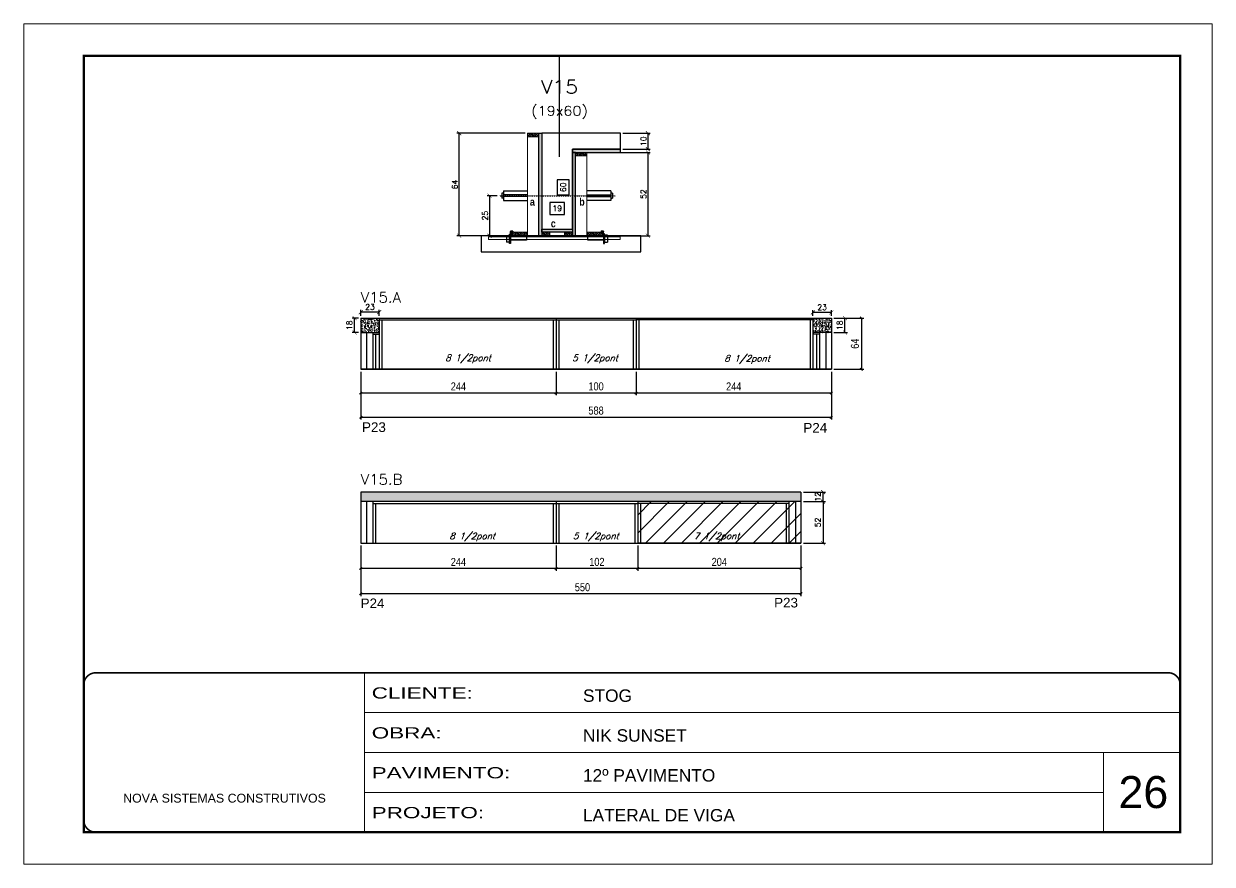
# Model space of a CAD drawing. Extents: x -10448 to -1189, y -11772 to 17235.
# Drawn here: x -8850 to -7365, y 8903 to 9953 of the extents above; entities that cross this region are included whole.
import ezdxf
from ezdxf.enums import TextEntityAlignment as Align

# ---------------------------------------------------------------- set-up
doc = ezdxf.new("R2010")
doc.units = 0
for name, pattern in [('CONTINUO', [0]), ('DASHED', [0.75, 0.5, -0.25]), ('HIDDEN', [0.375, 0.25, -0.125])]:
    doc.linetypes.add(name, pattern=pattern)
for name, color, linetype in [('5', 5, 'Continuous'), ('barrote', 251, 'Continuous'), ('COTA', 241, 'Continuous'), ('Cota Seção (2x)', 4, 'Continuous'), ('detalhes', 4, 'Continuous'), ('Painéis', 200, 'Continuous'), ('presilha', 1, 'Continuous'), ('Reaproveitamento', 251, 'Continuous'), ('SARR_2.2x7', 40, 'Continuous'), ('SARR_3.5x7', 81, 'Continuous'), ('TENSOR', 3, 'Continuous'), ('texto', 7, 'Continuous'), ('Texto de Titulo', 7, 'Continuous'), ('Texto Qtd Sarr', 242, 'Continuous')]:
    doc.layers.add(name, color=color, linetype=linetype)
for name, color, linetype, lineweight in [('CARIMBO', 255, 'Continuous', 9), ('CONCRETO', 251, 'Continuous', 25), ('Folhas', 255, 'Continuous', 9), ('Hachura', 251, 'Continuous', 9), ('Madeira', 126, 'Continuous', 18), ('SARRAFO DE PRESSAO', 251, 'DASHED', 9), ('SCO-___-LAJ', 2, 'Continuous', 0), ('Texto Seção', 7, 'Continuous', 15)]:
    doc.layers.add(name, color=color, linetype=linetype, lineweight=lineweight)
doc.styles.add('ARIAL', font='arial.ttf')
doc.styles.add('COTA TECNICA', font='techl___.ttf', dxfattribs={"height": 10})
doc.styles.add('REGUA-120', font='ROMANS.shx', dxfattribs={"height": 15})
doc.styles.add('Romans', font='romans.shx')
doc.styles.get("Standard").update_dxf_attribs({"font": 'arial.ttf'})
doc.styles.add('TECNICA', font='techb___.ttf', dxfattribs={"height": 10})
doc.styles.add('Tecnologia', font='')
doc.styles.get('Tecnologia').set_extended_font_data('Forgotten Futurist')
doc.dimstyles.new('Cota Paínel', dxfattribs={"dimtxt": 7, "dimasz": 5, "dimexe": 3, "dimexo": 3, "dimgap": 3, "dimtad": 1, "dimdec": 1, "dimzin": 12, "dimdsep": 46, "dimtxsty": 'Romans', "dimblk": 'ARCHTICK', "dimcen": 0, "dimclrd": 4, "dimclre": 4, "dimclrt": 1, "dimadec": 1, "dimazin": 3, "dimtfac": 1, "dimtdec": 1, "dimtmove": 0, "dimatfit": 3, "dimldrblk": 'OBLIQUE', "dimfxl": 1, "dimtolj": 1, "dimtzin": 12, "dimarcsym": 0})
doc.dimstyles.new('Cota Seção (2x)', dxfattribs={"dimtxt": 7, "dimasz": 5, "dimexe": 3, "dimexo": 3, "dimgap": 2, "dimtad": 3, "dimdec": 1, "dimlfac": 0.5, "dimzin": 12, "dimdsep": 46, "dimtxsty": 'Romans', "dimblk": 'ARCHTICK', "dimcen": 0, "dimclrd": 4, "dimclre": 4, "dimclrt": 1, "dimadec": 1, "dimazin": 3, "dimtfac": 1, "dimtdec": 1, "dimtmove": 0, "dimatfit": 3, "dimldrblk": 'OBLIQUE', "dimfxl": 1, "dimtolj": 1, "dimtzin": 12, "dimarcsym": 0})
doc.dimstyles.new('Cota Seção interna', dxfattribs={"dimtxt": 7, "dimasz": 6, "dimexe": 0.18, "dimexo": 2, "dimgap": -4, "dimtad": 3, "dimdec": 1, "dimlfac": 0.5, "dimzin": 12, "dimdsep": 46, "dimtxsty": 'Romans', "dimblk": 'ARCHTICK', "dimcen": 0.09, "dimse1": 1, "dimse2": 1, "dimsd1": 1, "dimsd2": 1, "dimclrd": 180, "dimclre": 5, "dimclrt": 1, "dimadec": 0, "dimazin": 3, "dimtfac": 1, "dimtdec": 1, "dimtofl": 0, "dimtmove": 0, "dimatfit": 3, "dimldrblk": 'ARCHTICK', "dimfxl": 1, "dimtolj": 1, "dimtzin": 0, "dimarcsym": 0})
doc.dimstyles.new('PAINEL', dxfattribs={"dimtxt": 10, "dimasz": 3, "dimexe": 3, "dimexo": 3, "dimgap": 3, "dimtad": 1, "dimdec": 1, "dimzin": 12, "dimdsep": 46, "dimtxsty": 'COTA TECNICA', "dimblk1": 'OBLIQUE', "dimblk2": 'OBLIQUE', "dimsah": 1, "dimcen": 0.9, "dimclrd": 4, "dimclre": 4, "dimclrt": 240, "dimadec": 1, "dimazin": 3, "dimtfac": 1, "dimtdec": 1, "dimtmove": 0, "dimatfit": 3, "dimfxl": 1, "dimtolj": 1, "dimtzin": 12, "dimarcsym": 0})

# ---------------------------------------------------------------- blocks, each defined once
blk = doc.blocks.new('9999999999')
at = {"color": 30, "linetype": 'CONTINUO'}
for p, q in [((98564.6, 34230.2), (98564.6, 34429.4)), ((98564.6, 34379.6), (99584, 34379.6)), ((98564.6, 34329.8), (99488, 34329.8)), ((99584, 34329.8), (99488, 34329.8)), ((99488, 34329.8), (99488, 34230.2)), ((98564.6, 34280), (99488, 34280))]:
    blk.add_line(p, q, dxfattribs=at)
at = {"color": 30, "linetype": 'CONTINUO', "const_width": 2}
blk.add_lwpolyline([(99584, 34230.2), (99584, 34414.4, 0.414214), (99569, 34429.4), (98229, 34429.4, 0.414214), (98214, 34414.4), (98214, 34245.2, 0.414214), (98229, 34230.2), (99584, 34230.2)], format="xyb", dxfattribs=at)
at = {"layer": 'Folhas'}
blk.add_lwpolyline([(98139, 34190.2), (99624, 34190.2), (99624, 35240.2), (98139, 35240.2)], close=True, dxfattribs=at)
at = {"layer": 'Folhas', "color": 30, "const_width": 3}
blk.add_lwpolyline([(98214, 34230.2), (99584, 34230.2), (99584, 35200.2), (98214, 35200.2)], close=True, dxfattribs=at)
at = {"color": 7, "linetype": 'Continuous', "ltscale": 5, "style": 'ARIAL'}
for s, height, p in [('STOG', 15.48, (98837.7, 34393.1)), ('NIK SUNSET', 15.48, (98837.7, 34343.3)), ('12º PAVIMENTO', 15.483, (98837.7, 34293.5)), ('NOVA SISTEMAS CONSTRUTIVOS', 11.059, (98263.2, 34267.2)), ('LATERAL DE VIGA', 15.483, (98837.7, 34243.7))]:
    blk.add_text(s, height=height, dxfattribs=at).set_placement(p)
at = {"layer": 'Folhas', "color": 7, "style": 'Tecnologia', "width": 1.5}
for s, p in [('CLIENTE:', (98573.7, 34397.2)), ('OBRA:', (98573.7, 34347.3)), ('PAVIMENTO:', (98573.7, 34297.5)), ('PROJETO:', (98573.7, 34247.7))]:
    blk.add_text(s, height=14, dxfattribs=at).set_placement(p)
blk = doc.blocks.new('_Oblique')
at = {"color": 0, "linetype": 'ByBlock', "lineweight": -2}
blk.add_line((-0.5, -0.5), (0.5, 0.5), dxfattribs=at)
blk = doc.blocks.new('*D673')
at = {"layer": 'COTA', "color": 4, "linetype": 'ByBlock', "lineweight": -2, "transparency": 16777216}
for p, q in [((-8428.7, 9518.1), (-8428.7, 9488.6)), ((-8184.7, 9518.1), (-8184.7, 9488.6)), ((-8428.7, 9491.6), (-8184.7, 9491.6))]:
    blk.add_line(p, q, dxfattribs=at)
at = {"layer": 'Defpoints', "color": 0, "linetype": 'ByBlock', "transparency": 16777216}
for p in [(-8428.7, 9521.1), (-8184.7, 9521.1), (-8184.7, 9491.6)]:
    blk.add_point(p, dxfattribs=at)
at = {"layer": 'COTA', "color": 4, "linetype": 'ByBlock', "lineweight": -2, "transparency": 16777216, "xscale": 3, "yscale": 3, "zscale": 3, "rotation": 180}
blk.add_blockref('_Oblique', (-8428.7, 9491.6), dxfattribs=at)
at = {"layer": 'COTA', "color": 4, "linetype": 'ByBlock', "lineweight": -2, "transparency": 16777216, "xscale": 3, "yscale": 3, "zscale": 3}
blk.add_blockref('_Oblique', (-8184.7, 9491.6), dxfattribs=at)
at = {"layer": 'COTA', "color": 240, "linetype": 'ByBlock', "transparency": 16777216, "insert": (-8306.7, 9499.7), "char_height": 10, "attachment_point": 5, "style": 'COTA TECNICA'}
blk.add_mtext('\\A1;244', dxfattribs=at)
blk = doc.blocks.new('*D674')
at = {"layer": 'COTA', "color": 4, "linetype": 'ByBlock', "lineweight": -2, "transparency": 16777216}
for p, q in [((-8184.7, 9518.1), (-8184.7, 9488.6)), ((-8084.7, 9518.1), (-8084.7, 9488.6)), ((-8184.7, 9491.6), (-8084.7, 9491.6))]:
    blk.add_line(p, q, dxfattribs=at)
at = {"layer": 'Defpoints', "color": 0, "linetype": 'ByBlock', "transparency": 16777216}
for p in [(-8184.7, 9521.1), (-8084.7, 9521.1), (-8084.7, 9491.6)]:
    blk.add_point(p, dxfattribs=at)
at = {"layer": 'COTA', "color": 4, "linetype": 'ByBlock', "lineweight": -2, "transparency": 16777216, "xscale": 3, "yscale": 3, "zscale": 3, "rotation": 180}
blk.add_blockref('_Oblique', (-8184.7, 9491.6), dxfattribs=at)
at = {"layer": 'COTA', "color": 4, "linetype": 'ByBlock', "lineweight": -2, "transparency": 16777216, "xscale": 3, "yscale": 3, "zscale": 3}
blk.add_blockref('_Oblique', (-8084.7, 9491.6), dxfattribs=at)
at = {"layer": 'COTA', "color": 240, "linetype": 'ByBlock', "transparency": 16777216, "insert": (-8134.7, 9499.7), "char_height": 10, "attachment_point": 5, "style": 'COTA TECNICA'}
blk.add_mtext('\\A1;100', dxfattribs=at)
blk = doc.blocks.new('*D675')
at = {"layer": 'COTA', "color": 4, "linetype": 'ByBlock', "lineweight": -2, "transparency": 16777216}
for p, q in [((-8084.7, 9518.1), (-8084.7, 9488.6)), ((-7840.7, 9518.1), (-7840.7, 9488.6)), ((-8084.7, 9491.6), (-7840.7, 9491.6))]:
    blk.add_line(p, q, dxfattribs=at)
at = {"layer": 'Defpoints', "color": 0, "linetype": 'ByBlock', "transparency": 16777216}
for p in [(-8084.7, 9521.1), (-7840.7, 9521.1), (-7840.7, 9491.6)]:
    blk.add_point(p, dxfattribs=at)
at = {"layer": 'COTA', "color": 4, "linetype": 'ByBlock', "lineweight": -2, "transparency": 16777216, "xscale": 3, "yscale": 3, "zscale": 3, "rotation": 180}
blk.add_blockref('_Oblique', (-8084.7, 9491.6), dxfattribs=at)
at = {"layer": 'COTA', "color": 4, "linetype": 'ByBlock', "lineweight": -2, "transparency": 16777216, "xscale": 3, "yscale": 3, "zscale": 3}
blk.add_blockref('_Oblique', (-7840.7, 9491.6), dxfattribs=at)
at = {"layer": 'COTA', "color": 240, "linetype": 'ByBlock', "transparency": 16777216, "insert": (-7962.7, 9499.7), "char_height": 10, "attachment_point": 5, "style": 'COTA TECNICA'}
blk.add_mtext('\\A1;244', dxfattribs=at)
blk = doc.blocks.new('*D676')
at = {"layer": 'COTA', "color": 4, "linetype": 'ByBlock', "lineweight": -2, "transparency": 16777216}
for p, q in [((-8082.7, 9300.8), (-8082.7, 9269.3)), ((-7878.7, 9300.8), (-7878.7, 9269.3)), ((-7878.7, 9272.3), (-8082.7, 9272.3))]:
    blk.add_line(p, q, dxfattribs=at)
at = {"layer": 'Defpoints', "color": 0, "linetype": 'ByBlock', "transparency": 16777216}
for p in [(-8082.7, 9303.8), (-7878.7, 9303.8), (-8082.7, 9272.3)]:
    blk.add_point(p, dxfattribs=at)
at = {"layer": 'COTA', "color": 4, "linetype": 'ByBlock', "lineweight": -2, "transparency": 16777216, "xscale": 3, "yscale": 3, "zscale": 3, "rotation": 180}
blk.add_blockref('_Oblique', (-8082.7, 9272.3), dxfattribs=at)
at = {"layer": 'COTA', "color": 4, "linetype": 'ByBlock', "lineweight": -2, "transparency": 16777216, "xscale": 3, "yscale": 3, "zscale": 3}
blk.add_blockref('_Oblique', (-7878.7, 9272.3), dxfattribs=at)
at = {"layer": 'COTA', "color": 240, "linetype": 'ByBlock', "transparency": 16777216, "insert": (-7980.7, 9280.4), "char_height": 10, "attachment_point": 5, "style": 'COTA TECNICA'}
blk.add_mtext('\\A1;204', dxfattribs=at)
blk = doc.blocks.new('*D670')
at = {"layer": 'COTA', "color": 4, "linetype": 'ByBlock', "lineweight": -2, "transparency": 16777216}
for p, q in [((-8428.7, 9300.8), (-8428.7, 9237.7)), ((-7878.7, 9300.8), (-7878.7, 9237.7)), ((-7878.7, 9240.7), (-8428.7, 9240.7))]:
    blk.add_line(p, q, dxfattribs=at)
at = {"layer": 'Defpoints', "color": 0, "linetype": 'ByBlock', "transparency": 16777216}
for p in [(-8428.7, 9303.8), (-7878.7, 9303.8), (-8428.7, 9240.7)]:
    blk.add_point(p, dxfattribs=at)
at = {"layer": 'COTA', "color": 4, "linetype": 'ByBlock', "lineweight": -2, "transparency": 16777216, "xscale": 3, "yscale": 3, "zscale": 3, "rotation": 180}
blk.add_blockref('_Oblique', (-8428.7, 9240.7), dxfattribs=at)
at = {"layer": 'COTA', "color": 4, "linetype": 'ByBlock', "lineweight": -2, "transparency": 16777216, "xscale": 3, "yscale": 3, "zscale": 3}
blk.add_blockref('_Oblique', (-7878.7, 9240.7), dxfattribs=at)
at = {"layer": 'COTA', "color": 240, "linetype": 'ByBlock', "transparency": 16777216, "insert": (-8151.7, 9248.8), "char_height": 10, "attachment_point": 5, "style": 'COTA TECNICA'}
blk.add_mtext('\\A1;550', dxfattribs=at)
blk = doc.blocks.new('*D677')
at = {"layer": 'COTA', "color": 4, "linetype": 'ByBlock', "lineweight": -2, "transparency": 16777216}
for p, q in [((-8184.7, 9300.8), (-8184.7, 9269.3)), ((-8082.7, 9300.8), (-8082.7, 9269.3)), ((-8082.7, 9272.3), (-8184.7, 9272.3))]:
    blk.add_line(p, q, dxfattribs=at)
at = {"layer": 'Defpoints', "color": 0, "linetype": 'ByBlock', "transparency": 16777216}
for p in [(-8184.7, 9303.8), (-8082.7, 9303.8), (-8184.7, 9272.3)]:
    blk.add_point(p, dxfattribs=at)
at = {"layer": 'COTA', "color": 4, "linetype": 'ByBlock', "lineweight": -2, "transparency": 16777216, "xscale": 3, "yscale": 3, "zscale": 3, "rotation": 180}
blk.add_blockref('_Oblique', (-8184.7, 9272.3), dxfattribs=at)
at = {"layer": 'COTA', "color": 4, "linetype": 'ByBlock', "lineweight": -2, "transparency": 16777216, "xscale": 3, "yscale": 3, "zscale": 3}
blk.add_blockref('_Oblique', (-8082.7, 9272.3), dxfattribs=at)
at = {"layer": 'COTA', "color": 240, "linetype": 'ByBlock', "transparency": 16777216, "insert": (-8133.7, 9280.4), "char_height": 10, "attachment_point": 5, "style": 'COTA TECNICA'}
blk.add_mtext('\\A1;102', dxfattribs=at)
blk = doc.blocks.new('*D678')
at = {"layer": 'COTA', "color": 4, "linetype": 'ByBlock', "lineweight": -2, "transparency": 16777216}
for p, q in [((-8428.7, 9300.8), (-8428.7, 9269.3)), ((-8184.7, 9300.8), (-8184.7, 9269.3)), ((-8184.7, 9272.3), (-8428.7, 9272.3))]:
    blk.add_line(p, q, dxfattribs=at)
at = {"layer": 'Defpoints', "color": 0, "linetype": 'ByBlock', "transparency": 16777216}
for p in [(-8428.7, 9303.8), (-8184.7, 9303.8), (-8428.7, 9272.3)]:
    blk.add_point(p, dxfattribs=at)
at = {"layer": 'COTA', "color": 4, "linetype": 'ByBlock', "lineweight": -2, "transparency": 16777216, "xscale": 3, "yscale": 3, "zscale": 3, "rotation": 180}
blk.add_blockref('_Oblique', (-8428.7, 9272.3), dxfattribs=at)
at = {"layer": 'COTA', "color": 4, "linetype": 'ByBlock', "lineweight": -2, "transparency": 16777216, "xscale": 3, "yscale": 3, "zscale": 3}
blk.add_blockref('_Oblique', (-8184.7, 9272.3), dxfattribs=at)
at = {"layer": 'COTA', "color": 240, "linetype": 'ByBlock', "transparency": 16777216, "insert": (-8306.7, 9280.4), "char_height": 10, "attachment_point": 5, "style": 'COTA TECNICA'}
blk.add_mtext('\\A1;244', dxfattribs=at)
blk = doc.blocks.new('_ArchTick')
at = {"color": 0, "linetype": 'ByBlock', "const_width": 0.15}
blk.add_lwpolyline([(-0.5, -0.5), (0.5, 0.5)], dxfattribs=at)
blk = doc.blocks.new('*D679')
at = {"layer": 'COTA', "color": 4, "lineweight": -2, "transparency": 16777216}
for p, q in [((-7875.7, 9355.8), (-7848.1, 9355.8)), ((-7851.1, 9355.8), (-7851.1, 9303.8)), ((-7875.7, 9303.8), (-7848.1, 9303.8))]:
    blk.add_line(p, q, dxfattribs=at)
at = {"layer": 'Defpoints', "color": 0, "transparency": 16777216}
for p in [(-7878.7, 9355.8), (-7878.7, 9303.8), (-7851.1, 9303.8)]:
    blk.add_point(p, dxfattribs=at)
at = {"layer": 'COTA', "color": 4, "lineweight": -2, "transparency": 16777216, "xscale": 5, "yscale": 5, "zscale": 5}
for p, rotation in [((-7851.1, 9355.8), 90), ((-7851.1, 9303.8), 270)]:
    blk.add_blockref('_ArchTick', p, dxfattribs=dict(at, rotation=rotation))
at = {"layer": 'COTA', "color": 1, "transparency": 16777216, "insert": (-7857.6, 9329.8), "char_height": 7, "attachment_point": 5, "rotation": 90, "style": 'Romans'}
blk.add_mtext('\\A1;52', dxfattribs=at)
blk = doc.blocks.new('*D671')
at = {"layer": 'COTA', "color": 4, "linetype": 'ByBlock', "lineweight": -2, "transparency": 16777216}
for p, q in [((-7837.7, 9585.1), (-7800.1, 9585.1)), ((-7803.1, 9585.1), (-7803.1, 9521.1)), ((-7837.7, 9521.1), (-7800.1, 9521.1))]:
    blk.add_line(p, q, dxfattribs=at)
at = {"layer": 'Defpoints', "color": 0, "linetype": 'ByBlock', "transparency": 16777216}
for p in [(-7840.7, 9585.1), (-7840.7, 9521.1), (-7803.1, 9521.1)]:
    blk.add_point(p, dxfattribs=at)
at = {"layer": 'COTA', "color": 4, "linetype": 'ByBlock', "lineweight": -2, "transparency": 16777216, "xscale": 3, "yscale": 3, "zscale": 3}
for p, rotation in [((-7803.1, 9585.1), 90), ((-7803.1, 9521.1), 270)]:
    blk.add_blockref('_Oblique', p, dxfattribs=dict(at, rotation=rotation))
at = {"layer": 'COTA', "color": 240, "linetype": 'ByBlock', "transparency": 16777216, "insert": (-7811.2, 9553.1), "char_height": 10, "attachment_point": 5, "rotation": 90, "style": 'COTA TECNICA'}
blk.add_mtext('\\A1;64', dxfattribs=at)
blk = doc.blocks.new('*D672')
at = {"layer": 'COTA', "color": 4, "linetype": 'ByBlock', "lineweight": -2, "transparency": 16777216}
for p, q in [((-8428.7, 9518.1), (-8428.7, 9458.3)), ((-7840.7, 9518.1), (-7840.7, 9458.3)), ((-8428.7, 9461.3), (-7840.7, 9461.3))]:
    blk.add_line(p, q, dxfattribs=at)
at = {"layer": 'Defpoints', "color": 0, "linetype": 'ByBlock', "transparency": 16777216}
for p in [(-8428.7, 9521.1), (-7840.7, 9521.1), (-7840.7, 9461.3)]:
    blk.add_point(p, dxfattribs=at)
at = {"layer": 'COTA', "color": 4, "linetype": 'ByBlock', "lineweight": -2, "transparency": 16777216, "xscale": 3, "yscale": 3, "zscale": 3, "rotation": 180}
blk.add_blockref('_Oblique', (-8428.7, 9461.3), dxfattribs=at)
at = {"layer": 'COTA', "color": 4, "linetype": 'ByBlock', "lineweight": -2, "transparency": 16777216, "xscale": 3, "yscale": 3, "zscale": 3}
blk.add_blockref('_Oblique', (-7840.7, 9461.3), dxfattribs=at)
at = {"layer": 'COTA', "color": 240, "linetype": 'ByBlock', "transparency": 16777216, "insert": (-8134.7, 9469.5), "char_height": 10, "attachment_point": 5, "style": 'COTA TECNICA'}
blk.add_mtext('\\A1;588', dxfattribs=at)
blk = doc.blocks.new('titulo1')
at = {"layer": 'Defpoints', "color": 252, "linetype": 'HIDDEN', "ltscale": 2}
blk.add_line((0, 0), (0, 125), dxfattribs=at)
at = {"layer": 'Defpoints', "style": 'Romans', "oblique": 15}
blk.add_attdef('FOLHA', text='', height=10, dxfattribs=at).set_placement((0, 15.6), align=Align.MIDDLE_CENTER)
at = {"layer": 'Texto Qtd Sarr', "color": 3, "style": 'Romans', "oblique": 15}
for tag, height, p in [('TITULO', 17, (0, 71.4)), ('SEÇÃO', 12, (0, 41.5))]:
    blk.add_attdef(tag, text='', height=height, dxfattribs=at).set_placement(p, align=Align.MIDDLE_CENTER)
blk = doc.blocks.new('*D680')
at = {"layer": 'COTA', "color": 4, "lineweight": -2, "transparency": 16777216}
for p, q in [((-8223.3, 9816), (-8308.7, 9816)), ((-8305.7, 9688), (-8305.7, 9816)), ((-8243.3, 9688), (-8308.7, 9688))]:
    blk.add_line(p, q, dxfattribs=at)
at = {"layer": 'Defpoints', "color": 0, "transparency": 16777216}
for p in [(-8305.7, 9816), (-8220.3, 9816), (-8240.3, 9688)]:
    blk.add_point(p, dxfattribs=at)
at = {"layer": 'COTA', "color": 4, "lineweight": -2, "transparency": 16777216, "xscale": 5, "yscale": 5, "zscale": 5}
for p, rotation in [((-8305.7, 9816), 90), ((-8305.7, 9688), 270)]:
    blk.add_blockref('_ArchTick', p, dxfattribs=dict(at, rotation=rotation))
at = {"layer": 'COTA', "color": 1, "transparency": 16777216, "insert": (-8311.2, 9752), "char_height": 7, "attachment_point": 5, "rotation": 90, "style": 'Romans'}
blk.add_mtext('\\A1;64', dxfattribs=at)
blk = doc.blocks.new('*D681')
at = {"layer": 'Cota Seção (2x)', "color": 180, "lineweight": -2, "transparency": 16777216}
for p, q in [((-8168.3, 9758), (-8183.3, 9758)), ((-8183.3, 9758), (-8183.3, 9739)), ((-8168.3, 9739), (-8168.3, 9758)), ((-8183.3, 9739), (-8168.3, 9739))]:
    blk.add_line(p, q, dxfattribs=at)
at = {"layer": 'Defpoints', "color": 0, "transparency": 16777216}
for p in [(-8202.3, 9816), (-8164.3, 9816), (-8202.3, 9696)]:
    blk.add_point(p, dxfattribs=at)
at = {"layer": 'Cota Seção (2x)', "color": 1, "transparency": 16777216, "insert": (-8175.8, 9748.5), "char_height": 7, "attachment_point": 5, "rotation": 90, "style": 'Romans'}
blk.add_mtext('\\A1;60', dxfattribs=at)
blk = doc.blocks.new('*D682')
at = {"layer": 'COTA', "color": 4, "lineweight": -2, "transparency": 16777216}
for p, q in [((-8143.3, 9792), (-8066.9, 9792)), ((-8069.9, 9792), (-8069.9, 9688)), ((-8123.3, 9688), (-8066.9, 9688))]:
    blk.add_line(p, q, dxfattribs=at)
at = {"layer": 'Defpoints', "color": 0, "transparency": 16777216}
for p in [(-8146.3, 9792), (-8126.3, 9688), (-8069.9, 9688)]:
    blk.add_point(p, dxfattribs=at)
at = {"layer": 'COTA', "color": 4, "lineweight": -2, "transparency": 16777216, "xscale": 5, "yscale": 5, "zscale": 5}
for p, rotation in [((-8069.9, 9792), 90), ((-8069.9, 9688), 270)]:
    blk.add_blockref('_ArchTick', p, dxfattribs=dict(at, rotation=rotation))
at = {"layer": 'COTA', "color": 1, "transparency": 16777216, "insert": (-8075.4, 9740), "char_height": 7, "attachment_point": 5, "rotation": 90, "style": 'Romans'}
blk.add_mtext('\\A1;52', dxfattribs=at)
blk = doc.blocks.new('PRESILHA METÁLICA 1')
at = {"layer": 'presilha'}
for p, q in [((0, 13), (6, 13)), ((0, 13), (0, 0)), ((6, 0), (0, 0)), ((6, 15.5), (7.5, 15.5)), ((6, -2.5), (6, 15.5)), ((6, 13), (6, 0)), ((7.5, 10.6), (7.5, 19.9)), ((7.5, 15.5), (7.5, -2.5)), ((37.5, 4.1), (7.5, 4.1)), ((12, 21), (8.6, 21)), ((9, 11.6), (9, 18.9)), ((12, 19.5), (9.6, 19.5)), ((37.5, 11), (9.6, 11)), ((12, 21), (12, 19.5)), ((37.5, 11), (37.5, 4.1)), ((7.5, -2.5), (6, -2.5))]:
    blk.add_line(p, q, dxfattribs=at)
for centre, radius, start, end in [((8.6, 19.9), 1.14, 90, 180), ((9.6, 18.9), 0.57, 90, 180), ((9.6, 11.6), 0.57, 180, 270)]:
    blk.add_arc(centre, radius, start, end, dxfattribs=at)
blk = doc.blocks.new('*D684')
at = {"layer": 'COTA', "color": 4, "lineweight": -2, "transparency": 16777216}
for p, q in [((-8258.3, 9738), (-8270.9, 9738)), ((-8267.9, 9738), (-8267.9, 9688)), ((-8251.4, 9688), (-8270.9, 9688))]:
    blk.add_line(p, q, dxfattribs=at)
at = {"layer": 'Defpoints', "color": 0, "transparency": 16777216}
for p in [(-8255.3, 9738), (-8267.9, 9688), (-8248.4, 9688)]:
    blk.add_point(p, dxfattribs=at)
at = {"layer": 'COTA', "color": 4, "lineweight": -2, "transparency": 16777216, "xscale": 5, "yscale": 5, "zscale": 5}
for p, rotation in [((-8267.9, 9738), 90), ((-8267.9, 9688), 270)]:
    blk.add_blockref('_ArchTick', p, dxfattribs=dict(at, rotation=rotation))
at = {"layer": 'COTA', "color": 1, "transparency": 16777216, "insert": (-8273.4, 9713), "char_height": 7, "attachment_point": 5, "rotation": 90, "style": 'Romans'}
blk.add_mtext('\\A1;25', dxfattribs=at)
blk = doc.blocks.new('*D685')
at = {"layer": 'COTA', "color": 4, "lineweight": -2, "transparency": 16777216}
for p, q in [((-8101.3, 9816), (-8066.9, 9816)), ((-8069.9, 9816), (-8069.9, 9796)), ((-8101.3, 9796), (-8066.9, 9796))]:
    blk.add_line(p, q, dxfattribs=at)
at = {"layer": 'Defpoints', "color": 0, "transparency": 16777216}
for p in [(-8104.3, 9816), (-8104.3, 9796), (-8069.9, 9796)]:
    blk.add_point(p, dxfattribs=at)
at = {"layer": 'COTA', "color": 4, "lineweight": -2, "transparency": 16777216, "xscale": 5, "yscale": 5, "zscale": 5}
for p, rotation in [((-8069.9, 9816), 90), ((-8069.9, 9796), 270)]:
    blk.add_blockref('_ArchTick', p, dxfattribs=dict(at, rotation=rotation))
at = {"layer": 'COTA', "color": 1, "transparency": 16777216, "insert": (-8075.4, 9806), "char_height": 7, "attachment_point": 5, "rotation": 90, "style": 'Romans'}
blk.add_mtext('\\A1;10', dxfattribs=at)
blk = doc.blocks.new('*D683')
at = {"layer": 'Cota Seção (2x)', "color": 180, "lineweight": -2, "transparency": 16777216}
for p, q in [((-8174.3, 9729.6), (-8192.3, 9729.6)), ((-8192.3, 9729.6), (-8192.3, 9714.6)), ((-8174.3, 9714.6), (-8174.3, 9729.6)), ((-8192.3, 9714.6), (-8174.3, 9714.6))]:
    blk.add_line(p, q, dxfattribs=at)
at = {"layer": 'Defpoints', "color": 0, "transparency": 16777216}
for p in [(-8202.3, 9710.6), (-8202.3, 9696), (-8164.3, 9696)]:
    blk.add_point(p, dxfattribs=at)
at = {"layer": 'Cota Seção (2x)', "color": 1, "transparency": 16777216, "insert": (-8183.3, 9722.1), "char_height": 7, "attachment_point": 5, "style": 'Romans'}
blk.add_mtext('\\A1;19', dxfattribs=at)
blk = doc.blocks.new('*D686')
at = {"layer": 'COTA', "color": 4, "lineweight": -2, "transparency": 16777216}
for p, q in [((-7875.7, 9367.8), (-7848.1, 9367.8)), ((-7875.7, 9355.8), (-7848.1, 9355.8)), ((-7851.1, 9355.8), (-7851.1, 9367.8))]:
    blk.add_line(p, q, dxfattribs=at)
at = {"layer": 'Defpoints', "color": 0, "transparency": 16777216}
for p in [(-7878.7, 9367.8), (-7878.7, 9355.8), (-7851.1, 9367.8)]:
    blk.add_point(p, dxfattribs=at)
at = {"layer": 'COTA', "color": 4, "lineweight": -2, "transparency": 16777216, "xscale": 5, "yscale": 5, "zscale": 5}
for p, rotation in [((-7851.1, 9367.8), 90), ((-7851.1, 9355.8), 270)]:
    blk.add_blockref('_ArchTick', p, dxfattribs=dict(at, rotation=rotation))
at = {"layer": 'COTA', "color": 1, "transparency": 16777216, "insert": (-7857.6, 9361.8), "char_height": 7, "attachment_point": 5, "rotation": 90, "style": 'Romans'}
blk.add_mtext('\\A1;12', dxfattribs=at)
blk = doc.blocks.new('*D687')
at = {"layer": 'COTA', "color": 4, "lineweight": -2, "transparency": 16777216}
for p, q in [((-8431.7, 9585.1), (-8439.4, 9585.1)), ((-8436.4, 9567.1), (-8436.4, 9585.1)), ((-8431.7, 9567.1), (-8439.4, 9567.1))]:
    blk.add_line(p, q, dxfattribs=at)
at = {"layer": 'Defpoints', "color": 0, "transparency": 16777216}
for p in [(-8436.4, 9585.1), (-8428.7, 9585.1), (-8428.7, 9567.1)]:
    blk.add_point(p, dxfattribs=at)
at = {"layer": 'COTA', "color": 4, "lineweight": -2, "transparency": 16777216, "xscale": 5, "yscale": 5, "zscale": 5}
for p, rotation in [((-8436.4, 9585.1), 90), ((-8436.4, 9567.1), 270)]:
    blk.add_blockref('_ArchTick', p, dxfattribs=dict(at, rotation=rotation))
at = {"layer": 'COTA', "color": 1, "transparency": 16777216, "insert": (-8442.9, 9576.1), "char_height": 7, "attachment_point": 5, "rotation": 90, "style": 'Romans'}
blk.add_mtext('\\A1;18', dxfattribs=at)
blk = doc.blocks.new('*D688')
at = {"layer": 'COTA', "color": 4, "lineweight": -2, "transparency": 16777216}
for p, q in [((-8428.7, 9588.1), (-8428.7, 9595.5)), ((-8405.7, 9588.1), (-8405.7, 9595.5)), ((-8405.7, 9592.5), (-8428.7, 9592.5))]:
    blk.add_line(p, q, dxfattribs=at)
at = {"layer": 'Defpoints', "color": 0, "transparency": 16777216}
for p in [(-8428.7, 9592.5), (-8428.7, 9585.1), (-8405.7, 9585.1)]:
    blk.add_point(p, dxfattribs=at)
at = {"layer": 'COTA', "color": 4, "lineweight": -2, "transparency": 16777216, "xscale": 5, "yscale": 5, "zscale": 5, "rotation": 180}
blk.add_blockref('_ArchTick', (-8428.7, 9592.5), dxfattribs=at)
at = {"layer": 'COTA', "color": 4, "lineweight": -2, "transparency": 16777216, "xscale": 5, "yscale": 5, "zscale": 5}
blk.add_blockref('_ArchTick', (-8405.7, 9592.5), dxfattribs=at)
at = {"layer": 'COTA', "color": 1, "transparency": 16777216, "insert": (-8417.2, 9599), "char_height": 7, "attachment_point": 5, "style": 'Romans'}
blk.add_mtext('\\A1;23', dxfattribs=at)
blk = doc.blocks.new('*D689')
at = {"layer": 'COTA', "color": 4, "lineweight": -2, "transparency": 16777216}
for p, q in [((-7863.7, 9588.1), (-7863.7, 9595.1)), ((-7840.7, 9588.1), (-7840.7, 9595.1)), ((-7840.7, 9592.1), (-7863.7, 9592.1))]:
    blk.add_line(p, q, dxfattribs=at)
at = {"layer": 'Defpoints', "color": 0, "transparency": 16777216}
for p in [(-7863.7, 9592.1), (-7863.7, 9585.1), (-7840.7, 9585.1)]:
    blk.add_point(p, dxfattribs=at)
at = {"layer": 'COTA', "color": 4, "lineweight": -2, "transparency": 16777216, "xscale": 5, "yscale": 5, "zscale": 5, "rotation": 180}
blk.add_blockref('_ArchTick', (-7863.7, 9592.1), dxfattribs=at)
at = {"layer": 'COTA', "color": 4, "lineweight": -2, "transparency": 16777216, "xscale": 5, "yscale": 5, "zscale": 5}
blk.add_blockref('_ArchTick', (-7840.7, 9592.1), dxfattribs=at)
at = {"layer": 'COTA', "color": 1, "transparency": 16777216, "insert": (-7852.2, 9598.6), "char_height": 7, "attachment_point": 5, "style": 'Romans'}
blk.add_mtext('\\A1;23', dxfattribs=at)
blk = doc.blocks.new('*D690')
at = {"layer": 'COTA', "color": 4, "lineweight": -2, "transparency": 16777216}
for p, q in [((-7837.7, 9585.1), (-7820.7, 9585.1)), ((-7823.7, 9567.1), (-7823.7, 9585.1)), ((-7837.7, 9567.1), (-7820.7, 9567.1))]:
    blk.add_line(p, q, dxfattribs=at)
at = {"layer": 'Defpoints', "color": 0, "transparency": 16777216}
for p in [(-7840.7, 9585.1), (-7823.7, 9585.1), (-7840.7, 9567.1)]:
    blk.add_point(p, dxfattribs=at)
at = {"layer": 'COTA', "color": 4, "lineweight": -2, "transparency": 16777216, "xscale": 5, "yscale": 5, "zscale": 5}
for p, rotation in [((-7823.7, 9585.1), 90), ((-7823.7, 9567.1), 270)]:
    blk.add_blockref('_ArchTick', p, dxfattribs=dict(at, rotation=rotation))
at = {"layer": 'COTA', "color": 1, "transparency": 16777216, "insert": (-7830.2, 9576.1), "char_height": 7, "attachment_point": 5, "rotation": 90, "style": 'Romans'}
blk.add_mtext('\\A1;18', dxfattribs=at)

msp = doc.modelspace()

# ---------------------------------------------------------------- hatches: boundary and pattern name
at = {"layer": 'COTA', "linetype": 'ByBlock'}
h = msp.add_hatch(dxfattribs=at)
h.set_pattern_fill('AR-CONC', color=256, scale=0.03)
h.paths.add_polyline_path([(-8405.68, 9585.09), (-8428.68, 9585.09), (-8428.68, 9567.09), (-8405.68, 9567.09)])
h = msp.add_hatch(dxfattribs=at)
h.set_pattern_fill('AR-CONC', color=256, scale=0.03)
h.paths.add_polyline_path([(-7863.68, 9585.09), (-7863.68, 9567.09), (-7840.68, 9567.09), (-7840.68, 9585.09)])
h = msp.add_hatch(dxfattribs=at)
h.set_pattern_fill('AR-CONC', color=256, scale=0.03)
h.paths.add_polyline_path([(-8082.68, 9355.8), (-7878.68, 9355.8), (-7878.68, 9367.8), (-8428.68, 9367.8), (-8428.68, 9355.8)])
at = {"layer": 'Hachura'}
h = msp.add_hatch(dxfattribs=at)
h.set_pattern_fill('ANSI31', color=256, scale=0.5, angle=90, style=0)
h.set_pattern_definition([(135, (-31070.9511, 18119.2501), (-1.12253202, -1.12253202), [])])
h.paths.add_polyline_path([(-8220.33, 9816.01), (-8220.33, 9811.61), (-8206.33, 9811.61), (-8206.33, 9816.01)])
h = msp.add_hatch(color=256, dxfattribs=at)
h.dxf.hatch_style = 1
h.paths.add_polyline_path([(-8206.33, 9816.01), (-8202.33, 9816.01), (-8202.33, 9688.01), (-8206.33, 9688.01)])
h = msp.add_hatch(color=256, dxfattribs=at)
h.dxf.hatch_style = 1
h.paths.add_polyline_path([(-8104.33, 9792.01), (-8104.33, 9796.01), (-8164.33, 9796.01), (-8164.33, 9792.01)])
h = msp.add_hatch(color=256, dxfattribs=at)
h.dxf.hatch_style = 1
h.paths.add_polyline_path([(-8160.33, 9792.01), (-8164.33, 9792.01), (-8164.33, 9688.01), (-8160.33, 9688.01)])
h = msp.add_hatch(dxfattribs=at)
h.set_pattern_fill('ANSI31', color=256, scale=0.5, angle=270, style=0)
h.set_pattern_definition([(315, (14908.2892, 1306.7626), (1.12253202, 1.12253202), [])])
h.paths.add_polyline_path([(-8146.33, 9792.01), (-8146.33, 9787.61), (-8160.33, 9787.61), (-8160.33, 9792.01)])
h = msp.add_hatch(dxfattribs=at)
h.set_pattern_fill('ANSI31', color=256, scale=0.5, angle=270, style=0)
h.set_pattern_definition([(315, (14744.2892, 1458.3626), (1.12253202, 1.12253202), [])])
h.paths.add_polyline_path([(-8240.33, 9688.01), (-8240.33, 9692.41), (-8220.33, 9692.41), (-8220.33, 9688.01)])
h = msp.add_hatch(color=256, dxfattribs=at)
h.dxf.hatch_style = 1
h.paths.add_polyline_path([(-8202.33, 9692.41), (-8202.33, 9696.01), (-8164.33, 9696.01), (-8164.33, 9692.41)])
h = msp.add_hatch(dxfattribs=at)
h.set_pattern_fill('ANSI31', color=256, scale=0.5, angle=270, style=0)
h.set_pattern_definition([(315, (14754.2892, 1458.3626), (1.12253202, 1.12253202), [])])
h.paths.add_polyline_path([(-8202.33, 9688.01), (-8202.33, 9692.41), (-8192.33, 9692.41), (-8192.33, 9688.01)])
h = msp.add_hatch(dxfattribs=at)
h.set_pattern_fill('ANSI31', color=256, scale=0.5, angle=270, style=0)
h.set_pattern_definition([(315, (14730.2892, 1458.3626), (1.12253202, 1.12253202), [])])
h.paths.add_polyline_path([(-8174.33, 9688.01), (-8174.33, 9692.41), (-8164.33, 9692.41), (-8164.33, 9688.01)])
h = msp.add_hatch(dxfattribs=at)
h.set_pattern_fill('ANSI31', color=256, scale=0.5, angle=270, style=0)
h.set_pattern_definition([(315, (14764.2892, 1458.3626), (1.12253202, 1.12253202), [])])
h.paths.add_polyline_path([(-8126.33, 9688.01), (-8126.33, 9692.41), (-8146.33, 9692.41), (-8146.33, 9688.01)])
at = {"layer": 'Reaproveitamento'}
h = msp.add_hatch(dxfattribs=at)
h.set_pattern_fill('ANSI31', color=256, scale=5)
h.paths.add_polyline_path([(-8082.68, 9355.8), (-8082.68, 9303.8), (-7878.68, 9303.8), (-7878.68, 9355.8)])

# ---------------------------------------------------------------- linework, layer by layer
at = {"ltscale": 3}
for p, q in [((-8250.33, 9744), (-8250.33, 9732)), ((-8250.33, 9744), (-8220.33, 9744)), ((-8116.33, 9744), (-8146.33, 9744)), ((-8116.33, 9744), (-8116.33, 9732)), ((-8252.33, 9741), (-8252.33, 9735)), ((-8250.33, 9741), (-8252.33, 9741)), ((-8250.33, 9735), (-8252.33, 9735)), ((-8220.33, 9739), (-8250.33, 9739)), ((-8220.33, 9737), (-8250.33, 9737)), ((-8250.33, 9732), (-8220.33, 9732)), ((-8146.33, 9739), (-8116.33, 9739)), ((-8146.33, 9737), (-8116.33, 9737)), ((-8116.33, 9732), (-8146.33, 9732)), ((-8114.33, 9741), (-8116.33, 9741)), ((-8116.33, 9735), (-8114.33, 9735)), ((-8114.33, 9741), (-8114.33, 9735))]:
    msp.add_line(p, q, dxfattribs=at)
at = {"layer": 'barrote'}
msp.add_lwpolyline([(-8278.19, 9668.01), (-8078.6, 9668.01), (-8078.6, 9688.01), (-8278.19, 9688.01)], close=True, dxfattribs=at)
at = {"layer": 'CONCRETO'}
msp.add_lwpolyline([(-8104.33, 9796.01), (-8104.33, 9816.01), (-8202.33, 9816.01), (-8202.33, 9816.01), (-8202.33, 9816.01), (-8202.33, 9696.01), (-8164.33, 9696.01), (-8164.33, 9786.01), (-8164.33, 9796.01)], close=True, dxfattribs=at)
at = {"layer": 'COTA', "linetype": 'ByBlock'}
for p, q in [((-8428.68, 9585.09), (-7840.68, 9585.09)), ((-8428.68, 9585.09), (-8428.68, 9567.09)), ((-8428.68, 9585.09), (-8405.68, 9585.09)), ((-7863.68, 9585.09), (-7840.68, 9585.09)), ((-7840.68, 9585.09), (-7840.68, 9567.09)), ((-8428.68, 9367.8), (-8428.68, 9355.8)), ((-7878.68, 9367.8), (-8428.68, 9367.8)), ((-7878.68, 9367.8), (-7878.68, 9355.8))]:
    msp.add_line(p, q, dxfattribs=at)
at = {"layer": 'Madeira'}
for points in [[(-8220.33, 9816.01), (-8220.33, 9811.61), (-8206.33, 9811.61), (-8206.33, 9816.01)], [(-8220.33, 9688.01), (-8206.33, 9688.01), (-8206.33, 9816.01), (-8220.33, 9816.01)], [(-8146.33, 9792.01), (-8146.33, 9787.61), (-8160.33, 9787.61), (-8160.33, 9792.01)], [(-8146.33, 9792.01), (-8160.33, 9792.01), (-8160.33, 9688.01), (-8146.33, 9688.01)], [(-8240.33, 9688.01), (-8240.33, 9692.41), (-8220.33, 9692.41), (-8220.33, 9688.01)], [(-8202.33, 9688.01), (-8202.33, 9692.41), (-8192.33, 9692.41), (-8192.33, 9688.01)], [(-8174.33, 9688.01), (-8174.33, 9692.41), (-8164.33, 9692.41), (-8164.33, 9688.01)], [(-8126.33, 9688.01), (-8126.33, 9692.41), (-8146.33, 9692.41), (-8146.33, 9688.01)]]:
    msp.add_lwpolyline(points, close=True, dxfattribs=at)
at = {"layer": 'Painéis'}
for p, q in [((-8405.68, 9585.09), (-8405.68, 9567.09)), ((-8405.68, 9585.09), (-7863.68, 9585.09)), ((-8184.68, 9585.09), (-8184.68, 9521.09)), ((-8084.68, 9585.09), (-8084.68, 9521.09)), ((-7863.68, 9585.09), (-7863.68, 9567.09)), ((-8428.68, 9567.09), (-8405.68, 9567.09)), ((-8428.68, 9567.09), (-8428.68, 9521.09)), ((-7840.68, 9567.09), (-7863.68, 9567.09)), ((-7840.68, 9567.09), (-7840.68, 9521.09)), ((-7840.68, 9521.09), (-8428.68, 9521.09)), ((-8428.68, 9521.09), (-7840.68, 9521.09)), ((-8082.68, 9355.8), (-8428.68, 9355.8)), ((-8428.68, 9355.8), (-8428.68, 9303.8)), ((-8184.68, 9355.8), (-8184.68, 9303.8)), ((-7878.68, 9355.8), (-8082.68, 9355.8)), ((-8082.68, 9355.8), (-8082.68, 9303.8)), ((-7878.68, 9355.8), (-7878.68, 9303.8)), ((-8428.68, 9303.8), (-8082.68, 9303.8)), ((-7878.68, 9303.8), (-8082.68, 9303.8)), ((-8082.68, 9303.8), (-7878.68, 9303.8))]:
    msp.add_line(p, q, dxfattribs=at)
for points in [[(-8206.33, 9816.01), (-8202.33, 9816.01), (-8202.33, 9688.01), (-8206.33, 9688.01)], [(-8104.33, 9792.01), (-8104.33, 9796.01), (-8164.33, 9796.01), (-8164.33, 9792.01)], [(-8160.33, 9792.01), (-8164.33, 9792.01), (-8164.33, 9688.01), (-8160.33, 9688.01)], [(-8202.33, 9692.41), (-8202.33, 9696.01), (-8164.33, 9696.01), (-8164.33, 9692.41)]]:
    msp.add_lwpolyline(points, close=True, dxfattribs=at)
at = {"layer": 'SARR_2.2x7', "linetype": 'Continuous'}
for p, q in [((-8405.68, 9582.89), (-8184.68, 9582.89)), ((-8184.68, 9582.89), (-8084.68, 9582.89)), ((-7863.68, 9582.89), (-8084.68, 9582.89)), ((-8421.68, 9567.09), (-8421.68, 9521.09)), ((-8413.68, 9564.89), (-8405.68, 9564.89)), ((-7855.68, 9564.89), (-7863.68, 9564.89)), ((-7847.68, 9567.09), (-7847.68, 9521.09)), ((-8421.68, 9355.8), (-8421.68, 9303.8)), ((-7885.68, 9355.8), (-7885.68, 9303.8)), ((-8413.68, 9353.6), (-8184.68, 9353.6)), ((-8184.68, 9353.6), (-8082.68, 9353.6)), ((-7893.68, 9353.6), (-8082.68, 9353.6))]:
    msp.add_line(p, q, dxfattribs=at)
at = {"layer": 'SARR_3.5x7'}
for p, q in [((-8405.68, 9585.09), (-8405.68, 9521.09)), ((-8402.18, 9582.89), (-8402.18, 9521.09)), ((-8188.18, 9582.89), (-8188.18, 9521.09)), ((-8181.18, 9582.89), (-8181.18, 9521.09)), ((-8088.18, 9582.89), (-8088.18, 9521.09)), ((-8081.18, 9582.89), (-8081.18, 9521.09)), ((-7867.18, 9582.89), (-7867.18, 9521.09)), ((-7863.68, 9585.09), (-7863.68, 9521.09)), ((-8413.68, 9567.09), (-8413.68, 9521.09)), ((-8410.18, 9564.89), (-8410.18, 9521.09)), ((-7859.18, 9564.89), (-7859.18, 9521.09)), ((-7855.68, 9567.09), (-7855.68, 9521.09)), ((-8413.68, 9355.8), (-8413.68, 9303.8)), ((-8082.68, 9355.8), (-8082.68, 9303.8)), ((-7893.68, 9355.8), (-7893.68, 9303.8)), ((-8410.18, 9353.6), (-8410.18, 9303.8)), ((-8188.18, 9353.6), (-8188.18, 9303.8)), ((-8181.18, 9353.6), (-8181.18, 9303.8)), ((-8086.18, 9353.6), (-8086.18, 9303.8)), ((-8079.18, 9353.6), (-8079.18, 9303.8)), ((-7897.18, 9353.6), (-7897.18, 9303.8))]:
    msp.add_line(p, q, dxfattribs=at)
at = {"layer": 'SCO-___-LAJ', "color": 1}
msp.add_lwpolyline([(-8269.18, 9686.67), (-8104.75, 9686.67), (-8104.75, 9683.47), (-8269.18, 9683.47)], close=True, dxfattribs=at)
at = {"layer": 'TENSOR', "linetype": 'HIDDEN', "ltscale": 0.5}
msp.add_line((-8255.33, 9738), (-8111.03, 9738), dxfattribs=at)

# ---------------------------------------------------------------- block references
at = {"layer": 'presilha', "yscale": 0.6666666666666666, "zscale": 0.6666666666666666}
for p, xscale in [((-8246.71, 9679.79), 0.6666666666666666), ((-8120.33, 9680.04), -0.6666666666666666)]:
    msp.add_blockref('PRESILHA METÁLICA 1', p, dxfattribs=dict(at, xscale=xscale))
at = {"layer": 'SARRAFO DE PRESSAO', "color": 6, "linetype": 'ByBlock'}
msp.add_blockref('9999999999', (-106988.76, -25287.43), dxfattribs=at)
at = {"layer": 'Texto Seção'}
ref = msp.add_blockref('titulo1', (-8180.33, 9786.51), dxfattribs=at)
ref.add_attrib('TITULO', 'V15', dxfattribs={"layer": 'Texto de Titulo', "color": 7, "height": 17, "style": 'Romans', "width": 1.1}).set_placement((-8180.33, 9874.01), align=Align.MIDDLE_CENTER)
ref.add_attrib('SEÇÃO', '(19x60)', dxfattribs={"layer": 'Texto de Titulo', "color": 7, "height": 12, "style": 'Romans', "width": 1.1}).set_placement((-8180.33, 9844.01), align=Align.MIDDLE_CENTER)

# ---------------------------------------------------------------- texts
at = {"layer": '5', "linetype": 'Continuous'}
for s, rotation, p in [('P23', 0.00004, (-8427.15, 9442.85)), ('P24', 0.00004, (-7875.66, 9442.02)), ('P24', 359.99996, (-8428.88, 9222.74)), ('P23', 359.99996, (-7912.21, 9223.57))]:
    msp.add_text(s, height=12, rotation=rotation, dxfattribs=at).set_placement(p)
at = {"layer": 'CARIMBO', "style": 'ARIAL'}
msp.add_text('26', height=40, dxfattribs=at).set_placement((-7481.92, 8972.92))
at = {"layer": 'detalhes', "style": 'TECNICA'}
for s, p in [('a', (-8217.38, 9725.54)), ('b', (-8155.7, 9725.53)), ('c', (-8191.25, 9698.5))]:
    msp.add_text(s, height=9.6, dxfattribs=at).set_placement(p)
at = {"layer": 'texto', "color": 2, "char_height": 8, "attachment_point": 5, "style": 'Romans'}
for s, insert in [('{\\Q19;\\C256;8 1/2pont}', (-8294.58, 9534.07)), ('{\\Q19;\\C256;5 1/2pont}', (-8135.9, 9534.07)), ('{\\Q19;\\C256;8 1/2pont}', (-7945.98, 9533.37)), ('{\\Q19;\\C256;8 1/2pont}', (-8289.42, 9311.51)), ('{\\Q19;\\C256;5 1/2pont}', (-8134.94, 9311.51)), ('{\\Q19;\\C256;7 1/2pont}', (-7983.98, 9311.51))]:
    msp.add_mtext(s, dxfattribs=dict(at, insert=insert))
at = {"layer": 'Texto Seção', "style": 'REGUA-120', "width": 1.05}
for s, p in [('V15.A', (-8428.68, 9604.48)), ('V15.B', (-8428.68, 9376.99))]:
    msp.add_text(s, height=13, dxfattribs=at).set_placement(p)

# ---------------------------------------------------------------- dimensions: what is measured, and where the dimension line sits
at = {"layer": 'COTA'}
for base, p1, p2, dimstyle, picture, middle in [((-8305.7, 9816.01), (-8240.33, 9688.01), (-8220.33, 9816.01), 'Cota Seção (2x)', '*D680', (-8311.2, 9752.01)), ((-8069.87, 9796.01), (-8104.33, 9816.01), (-8104.33, 9796.01), 'Cota Seção (2x)', '*D685', (-8075.37, 9806.01)), ((-8069.87, 9688.01), (-8146.33, 9792.01), (-8126.33, 9688.01), 'Cota Seção (2x)', '*D682', (-8075.37, 9740.01)), ((-8267.86, 9688.01), (-8255.33, 9738), (-8248.44, 9688.01), 'Cota Seção (2x)', '*D684', (-8273.36, 9713)), ((-8436.37, 9585.09), (-8428.68, 9567.09), (-8428.68, 9585.09), 'Cota Paínel', '*D687', (-8442.87, 9576.09)), ((-7823.75, 9585.09), (-7840.68, 9567.09), (-7840.68, 9585.09), 'Cota Paínel', '*D690', (-7830.25, 9576.09)), ((-7851.08, 9303.8), (-7878.68, 9355.8), (-7878.68, 9303.8), 'Cota Paínel', '*D679', (-7857.58, 9329.8))]:
    dim = msp.add_linear_dim(base=base, p1=p1, p2=p2, angle=90, dimstyle=dimstyle, dxfattribs=at)
    dim.commit()
    dim.dimension.update_dxf_attribs({"geometry": picture, "text_midpoint": middle})
for base, p1, p2, picture, middle in [((-8428.68, 9592.52), (-8405.68, 9585.09), (-8428.68, 9585.09), '*D688', (-8417.18, 9599.02)), ((-7863.68, 9592.08), (-7840.68, 9585.09), (-7863.68, 9585.09), '*D689', (-7852.18, 9598.58))]:
    dim = msp.add_linear_dim(base=base, p1=p1, p2=p2, dimstyle='Cota Paínel', dxfattribs=at)
    dim.commit()
    dim.dimension.update_dxf_attribs({"geometry": picture, "text_midpoint": middle})
at = {"layer": 'COTA', "linetype": 'ByBlock'}
for base, p1, p2, angle, picture, middle in [((-7803.07, 9521.09), (-7840.68, 9585.09), (-7840.68, 9521.09), 90, '*D671', (-7811.17, 9553.09)), ((-8184.68, 9272.34), (-8082.68, 9303.8), (-8184.68, 9303.8), 180, '*D677', (-8133.68, 9280.44))]:
    dim = msp.add_linear_dim(base=base, p1=p1, p2=p2, angle=angle, dimstyle='PAINEL', dxfattribs=at)
    dim.commit()
    dim.dimension.update_dxf_attribs({"geometry": picture, "text_midpoint": middle})
for base, p2, picture, middle in [((-8184.68, 9491.62), (-8184.68, 9521.09), '*D673', (-8306.68, 9499.7)), ((-7840.68, 9461.34), (-7840.68, 9521.09), '*D672', (-8134.68, 9469.47))]:
    dim = msp.add_linear_dim(base=base, p1=(-8428.68, 9521.09), p2=p2, dimstyle='PAINEL', dxfattribs=at)
    dim.commit()
    dim.dimension.update_dxf_attribs({"geometry": picture, "text_midpoint": middle})
for base, p1, p2, picture, middle in [((-8084.68, 9491.62), (-8184.68, 9521.09), (-8084.68, 9521.09), '*D674', (-8134.68, 9499.72)), ((-7840.68, 9491.62), (-8084.68, 9521.09), (-7840.68, 9521.09), '*D675', (-7962.68, 9499.7))]:
    dim = msp.add_linear_dim(base=base, p1=p1, p2=p2, dimstyle='PAINEL', override={"dimtmove": 1}, dxfattribs=at)
    dim.commit()
    dim.dimension.update_dxf_attribs({"geometry": picture, "text_midpoint": middle})
at = {"layer": 'COTA'}
dim = msp.add_linear_dim(base=(-7851.08, 9367.8), p1=(-7878.68, 9355.8), p2=(-7878.68, 9367.8), angle=90, dimstyle='Cota Paínel', dxfattribs=at)
dim.commit()
dim.dimension.update_dxf_attribs({"geometry": '*D686', "text_midpoint": (-7851.08, 9361.8), "dimtype": 160})
at = {"layer": 'COTA', "linetype": 'ByBlock'}
dim = msp.add_linear_dim(base=(-8428.68, 9240.72), p1=(-7878.68, 9303.8), p2=(-8428.68, 9303.8), angle=180, dimstyle='PAINEL', dxfattribs=at)
dim.commit()
dim.dimension.update_dxf_attribs({"geometry": '*D670', "text_midpoint": (-8151.68, 9240.72), "dimtype": 160})
for base, p1, p2, picture, middle in [((-8428.68, 9272.34), (-8184.68, 9303.8), (-8428.68, 9303.8), '*D678', (-8306.68, 9280.41)), ((-8082.68, 9272.34), (-7878.68, 9303.8), (-8082.68, 9303.8), '*D676', (-7980.68, 9280.44))]:
    dim = msp.add_linear_dim(base=base, p1=p1, p2=p2, angle=180, dimstyle='PAINEL', override={"dimtmove": 1}, dxfattribs=at)
    dim.commit()
    dim.dimension.update_dxf_attribs({"geometry": picture, "text_midpoint": middle})
at = {"layer": 'Cota Seção (2x)'}
dim = msp.add_linear_dim(base=(-8164.33, 9816.01), p1=(-8202.33, 9696.01), p2=(-8202.33, 9816.01), angle=90, dimstyle='Cota Seção interna', dxfattribs=at)
dim.commit()
dim.dimension.update_dxf_attribs({"geometry": '*D681', "text_midpoint": (-8164.33, 9748.47), "dimtype": 160})
dim = msp.add_linear_dim(base=(-8202.33, 9710.56), p1=(-8164.33, 9696.01), p2=(-8202.33, 9696.01), dimstyle='Cota Seção interna', dxfattribs=at)
dim.commit()
dim.dimension.update_dxf_attribs({"geometry": '*D683', "text_midpoint": (-8183.33, 9722.06)})

doc.saveas('drawing.dxf')
